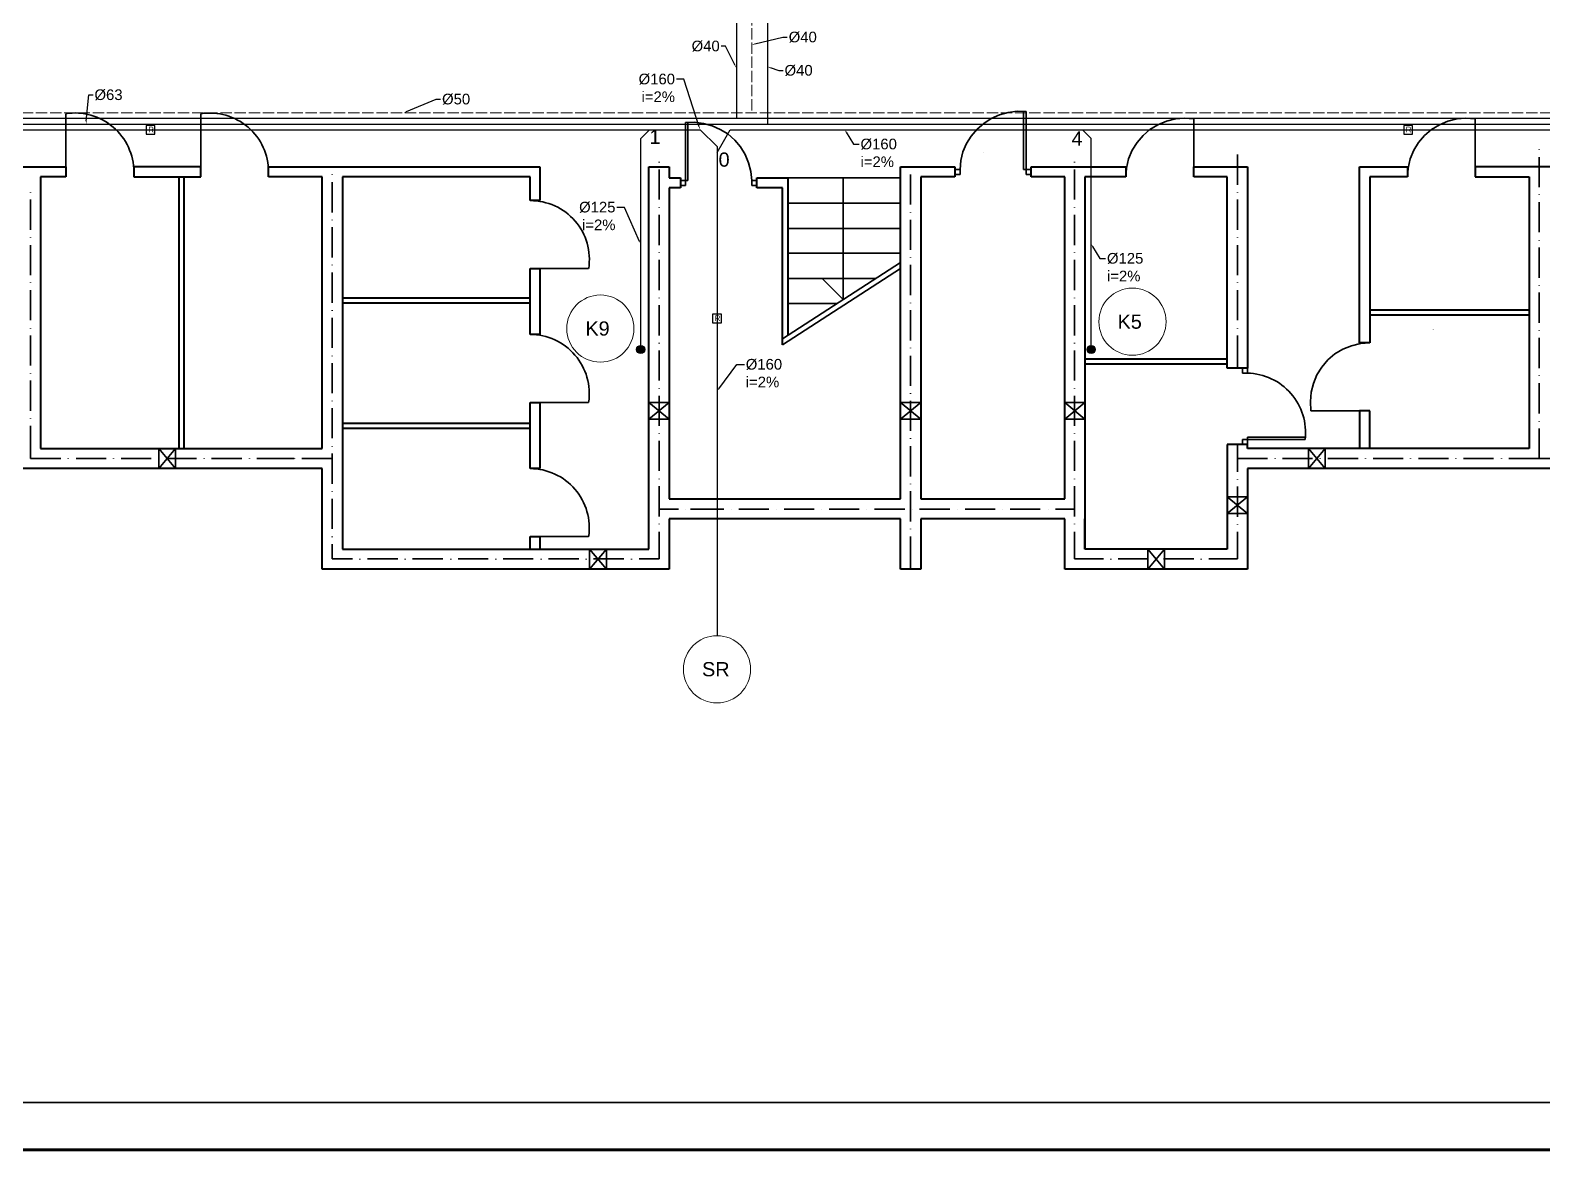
# Model space of a CAD drawing. Header units: millimetres. Extents: x 135 to 13042, y 991 to 8969.
# Drawn here: x 3392 to 4991, y 1879 to 3062 of the extents above; entities that cross this region are included whole.
import ezdxf
from ezdxf import colors
from ezdxf.entities.mleader import LeaderData, LeaderLine
from ezdxf.math import Vec2, Vec3

# ---------------------------------------------------------------- set-up
doc = ezdxf.new("R2010")
doc.units = ezdxf.units.MM
doc.linetypes.add('ACAD_ISO02W100', pattern=[15, 12, -3])
for name, color, linetype, lineweight in [('cyrkulacja', 100, 'ACAD_ISO02W100', 18), ('woda ciepła', 10, 'Continuous', 18), ('woda zimna', 140, 'Continuous', 18)]:
    doc.layers.add(name, color=color, linetype=linetype, lineweight=lineweight)
for name, color, linetype in [('cyrkulacja średnice', 100, 'Continuous'), ('PDF _Geometria', 7, 'Continuous'), ('PDF _Wypełnienia brył', 7, 'Continuous'), ('woda ciepła średnice', 10, 'Continuous'), ('woda zimna średnice', 140, 'Continuous')]:
    doc.layers.add(name, color=color, linetype=linetype)
doc.layers.add('kanalizacja', color=7, linetype='Continuous', true_color=0xb06239)
doc.layers.add('kanalizacja średnice', color=7, linetype='Continuous', true_color=0xb06239)
doc.styles.add('numery działek', font='arial.ttf', dxfattribs={"height": 15})
doc.styles.get("Standard").update_dxf_attribs({"font": 'arial.ttf'})

msp = doc.modelspace()

# ---------------------------------------------------------------- hatches: boundary and pattern name
at = {"layer": 'kanalizacja', "lineweight": 25}
h = msp.add_hatch(color=256, dxfattribs=at)
h.dxf.hatch_style = 1
h.paths.add_polyline_path([(4037.6, 2729.3, 0.414214), (4033.2, 2725, 0.414214), (4037.6, 2720.6), (4037.6, 2725)])
h.paths.add_polyline_path([(4037.6, 2729.3), (4037.6, 2725), (4037.6, 2720.6, 0.414214), (4041.9, 2725, 0.414214)])
h = msp.add_hatch(color=256, dxfattribs=at)
h.dxf.hatch_style = 1
h.paths.add_polyline_path([(4513.7, 2729.3, 0.414214), (4509.4, 2725, 0.414214), (4513.7, 2720.6), (4513.7, 2725)])
h.paths.add_polyline_path([(4513.7, 2729.3), (4513.7, 2725), (4513.7, 2720.6, 0.414214), (4518, 2725, 0.414214)])
at = {"layer": 'PDF _Wypełnienia brył', "transparency": 33554559}
msp.add_hatch(color=256, dxfattribs=at).paths.add_polyline_path([(4874.6, 2746.2), (4874.9, 2745.8), (4875.3, 2745.8), (4876.1, 2746.2), (4876.4, 2746.2)])

# ---------------------------------------------------------------- linework, layer by layer
at = {"linetype": 'ByBlock', "lineweight": 70}
msp.add_lwpolyline([(1385.8, 3979.2), (6985.8, 3979.2), (6985.8, 1879.2), (1385.8, 1879.2)], close=True, dxfattribs=at)
at = {"linetype": 'ByBlock', "lineweight": 35}
msp.add_lwpolyline([(1485.8, 3929.2), (1485.8, 1929.2), (6935.8, 1929.2), (6935.8, 3929.2)], close=True, dxfattribs=at)
at = {"layer": 'cyrkulacja'}
for p, q in [((4155.1, 3094.6), (4155.1, 2975.3)), ((5885.3, 2975.3), (2054.8, 2975.3))]:
    msp.add_line(p, q, dxfattribs=at)
at = {"layer": 'kanalizacja', "lineweight": 25}
for p, q in [((2504.3, 2957.3), (4100.4, 2957.3)), ((4037.6, 2948.1), (4046.8, 2957.3)), ((4037.6, 2725), (4037.6, 2948.1)), ((4100.4, 2957.3), (4118.2, 2939.6)), ((4118.2, 2933.2), (4124.9, 2944.9)), ((4124.9, 2944.9), (4132.1, 2957.3)), ((4132.1, 2957.3), (6374.3, 2957.3)), ((4513.7, 2948.1), (4504.5, 2957.3)), ((4513.7, 2725), (4513.7, 2948.1)), ((4118.2, 2939.6), (4118.2, 2422.5))]:
    msp.add_line(p, q, dxfattribs=at)
at = {"layer": 'kanalizacja', "linetype": 'ByBlock', "lineweight": 25}
for points in [[(3514.9, 2952.7), (3524.1, 2952.7), (3524.1, 2961.9), (3514.9, 2961.9)], [(4844, 2952.7), (4853.2, 2952.7), (4853.2, 2961.9), (4844, 2961.9)], [(4113.6, 2753.3), (4122.8, 2753.3), (4122.8, 2762.5), (4113.6, 2762.5)]]:
    msp.add_lwpolyline(points, close=True, dxfattribs=at)
at = {"layer": 'kanalizacja', "lineweight": 25}
for centre in [(4037.6, 2725), (4513.7, 2725)]:
    msp.add_circle(centre, 4.32, dxfattribs=at)
at = {"layer": 'PDF _Geometria', "lineweight": 35}
for p, q in [((3429.8, 2912.7), (3429.8, 2974.1)), ((3572.7, 2912.7), (3572.7, 2974.1)), ((4416.7, 2973), (4426.1, 2975.6)), ((4426.1, 2975.6), (4435.5, 2976.8)), ((4435.5, 2976.8), (4444.9, 2976.4)), ((4442.2, 2976.4), (4442.2, 2915.3)), ((4444.9, 2976.4), (4444.9, 2915.3)), ((4094.3, 2965.1), (4084.9, 2964.8)), ((4084.9, 2964.8), (4084.9, 2903.7)), ((4087.5, 2964.8), (4087.5, 2903.7)), ((4104, 2964), (4094.3, 2965.1)), ((4113, 2961.4), (4104, 2964)), ((4121.6, 2957.6), (4113, 2961.4)), ((4129.5, 2952.8), (4121.6, 2957.6)), ((4386.7, 2950.5), (4393.1, 2958)), ((4393.1, 2958), (4400.2, 2964)), ((4400.2, 2964), (4408.1, 2969.3)), ((4408.1, 2969.3), (4416.7, 2973)), ((4575.7, 2957.6), (4568.6, 2951.3)), ((4584.3, 2962.5), (4575.7, 2957.6)), ((4593.3, 2966.3), (4584.3, 2962.5)), ((4602.7, 2968.9), (4593.3, 2966.3)), ((4612.5, 2969.6), (4602.7, 2968.9)), ((4622.2, 2968.9), (4612.5, 2969.6)), ((4622.2, 2907.4), (4622.2, 2968.9)), ((4873.4, 2957.6), (4865.9, 2951.3)), ((4881.7, 2962.5), (4873.4, 2957.6)), ((4890.7, 2966.3), (4881.7, 2962.5)), ((4900.1, 2968.9), (4890.7, 2966.3)), ((4909.8, 2969.6), (4900.1, 2968.9)), ((4919.6, 2968.9), (4909.8, 2969.6)), ((4919.6, 2907.4), (4919.6, 2968.9)), ((4137, 2946.4), (4129.5, 2952.8)), ((4143, 2939.3), (4137, 2946.4)), ((4378.1, 2934), (4381.9, 2942.7)), ((4381.9, 2942.7), (4386.7, 2950.5)), ((4562.2, 2943.8), (4557, 2935.5)), ((4568.6, 2951.3), (4562.2, 2943.8)), ((4859.6, 2943.8), (4854.7, 2935.5)), ((4865.9, 2951.3), (4859.6, 2943.8)), ((4147.9, 2931), (4143, 2939.3)), ((4151.6, 2922.4), (4147.9, 2931)), ((4375.9, 2924.6), (4378.1, 2934)), ((4553.2, 2926.5), (4551, 2916.8)), ((4557, 2935.5), (4553.2, 2926.5)), ((4668.3, 2899.2), (4668.3, 2931)), ((4850.9, 2926.5), (4848.7, 2916.8)), ((4854.7, 2935.5), (4850.9, 2926.5)), ((4987.1, 2936.3), (4987.1, 2935.9)), ((4987.1, 2896.5), (4987.1, 2928.4)), ((3711.4, 2910), (3711.4, 2909.7)), ((4057.1, 2923.2), (4057.1, 2922.8)), ((4057.1, 2883.4), (4057.1, 2915.3)), ((4153.9, 2913), (4151.6, 2922.4)), ((4155, 2903.7), (4153.9, 2913)), ((4322.6, 2917.9), (4322.6, 2917.5)), ((4322.6, 2878.2), (4322.6, 2910)), ((4375.1, 2915.3), (4369.5, 2915.3)), ((4369.5, 2915.3), (4369.5, 2910)), ((4369.5, 2910), (4375.1, 2910)), ((4375.1, 2915.3), (4375.9, 2924.6)), ((4375.1, 2912.7), (4375.1, 2915.3)), ((4375.1, 2910), (4375.1, 2915.3)), ((4442.2, 2915.3), (4450.1, 2915.3)), ((4444.9, 2915.3), (4444.9, 2910)), ((4444.9, 2910), (4450.1, 2910)), ((4460.6, 2917.9), (4480.1, 2917.9)), ((4480.1, 2917.9), (4460.6, 2917.9)), ((4496.2, 2923.2), (4496.2, 2922.8)), ((4496.2, 2883.4), (4496.2, 2915.3)), ((4551, 2916.8), (4550.2, 2907.4)), ((4848.7, 2916.8), (4847.9, 2907.4)), ((3711.4, 2869.9), (3711.4, 2901.8)), ((3731.7, 2907.4), (3751.5, 2907.4)), ((4087.5, 2903.7), (4079.6, 2903.7)), ((4084.9, 2898.4), (4079.6, 2898.4)), ((4084.9, 2903.7), (4084.9, 2898.4)), ((4160.3, 2903.7), (4155, 2903.7)), ((4155, 2903.7), (4155, 2901)), ((4155, 2898.4), (4155, 2903.7)), ((4160.3, 2898.4), (4155, 2898.4)), ((4312.1, 2906.3), (4192.9, 2906.3)), ((4251.7, 2906.3), (4251.7, 2777.7)), ((4480.8, 2907.4), (4461.4, 2907.4)), ((4461.4, 2907.4), (4480.8, 2907.4)), ((4522.8, 2907.4), (4542.7, 2907.4)), ((4957.1, 2907.4), (4976.6, 2907.4)), ((3392.7, 2891.3), (3392.7, 2890.9)), ((3392.7, 2851.5), (3392.7, 2883.4)), ((4192.9, 2879.7), (4312.1, 2879.7)), ((4312.1, 2879.7), (4192.9, 2879.7)), ((4668.3, 2891.3), (4668.3, 2890.9)), ((4668.3, 2851.5), (4668.3, 2883.4)), ((4987.1, 2888.7), (4987.1, 2888.3)), ((4987.1, 2848.9), (4987.1, 2880.8)), ((3711.4, 2862), (3711.4, 2861.7)), ((4057.1, 2875.5), (4057.1, 2875.2)), ((4057.1, 2835.4), (4057.1, 2867.3)), ((4322.6, 2869.9), (4322.6, 2869.5)), ((4322.6, 2830.2), (4322.6, 2862)), ((4496.2, 2875.5), (4496.2, 2875.2)), ((4496.2, 2835.4), (4496.2, 2867.3)), ((3711.4, 2822.3), (3711.4, 2854.2)), ((4312.1, 2853), (4192.9, 2853)), ((3392.7, 2843.3), (3392.7, 2842.9)), ((3392.7, 2803.5), (3392.7, 2835.4)), ((4668.3, 2843.3), (4668.3, 2842.9)), ((4668.3, 2803.5), (4668.3, 2835.4)), ((4987.1, 2840.7), (4987.1, 2840.3)), ((4987.1, 2800.9), (4987.1, 2832.8)), ((3711.4, 2814.4), (3711.4, 2814)), ((4057.1, 2827.5), (4057.1, 2827.2)), ((4057.1, 2787.8), (4057.1, 2819.7)), ((4312.1, 2817), (4187.6, 2736.4)), ((4312.1, 2826.8), (4192.9, 2826.8)), ((4322.6, 2822.3), (4322.6, 2821.9)), ((4322.6, 2782.5), (4322.6, 2814.4)), ((4496.2, 2827.5), (4496.2, 2827.2)), ((4496.2, 2787.8), (4496.2, 2819.7)), ((3711.4, 2774.3), (3711.4, 2806.2)), ((3920.6, 2810.7), (3982.5, 2810.7)), ((4312.1, 2810.7), (4187.6, 2730)), ((4286.2, 2800.2), (4192.9, 2800.2)), ((4251.7, 2777.7), (4230, 2799.4)), ((3392.7, 2795.7), (3392.7, 2795.3)), ((3392.7, 2755.9), (3392.7, 2787.8)), ((4668.3, 2795.7), (4668.3, 2795.3)), ((4668.3, 2755.9), (4668.3, 2787.8)), ((4987.1, 2793), (4987.1, 2792.7)), ((4987.1, 2753.3), (4987.1, 2785.2)), ((3711.4, 2766.4), (3711.4, 2766)), ((3730.9, 2779.5), (3750.8, 2779.5)), ((3750.8, 2779.5), (3730.9, 2779.5)), ((3751.5, 2774.3), (3731.7, 2774.3)), ((3731.7, 2774.3), (3751.5, 2774.3)), ((4057.1, 2779.5), (4057.1, 2779.2)), ((4057.1, 2739.8), (4057.1, 2771.7)), ((4245, 2773.5), (4192.9, 2773.5)), ((4322.6, 2774.3), (4322.6, 2773.9)), ((4322.6, 2734.5), (4322.6, 2766.4)), ((4496.2, 2779.5), (4496.2, 2779.2)), ((4496.2, 2739.8), (4496.2, 2771.7)), ((4955.9, 2766.4), (4975.8, 2766.4)), ((4975.8, 2766.4), (4955.9, 2766.4)), ((3711.4, 2726.7), (3711.4, 2758.5)), ((4976.6, 2761.2), (4957.1, 2761.2)), ((4957.1, 2761.2), (4976.6, 2761.2)), ((3392.7, 2747.7), (3392.7, 2747.3)), ((3392.7, 2707.9), (3392.7, 2739.8)), ((4668.3, 2747.7), (4668.3, 2747.3)), ((4668.3, 2705.3), (4668.3, 2739.8)), ((4987.1, 2745), (4987.1, 2744.7)), ((4987.1, 2705.3), (4987.1, 2737.2)), ((3711.4, 2718.4), (3711.4, 2718)), ((4057.1, 2731.9), (4057.1, 2731.5)), ((4057.1, 2692.2), (4057.1, 2724)), ((4322.6, 2726.7), (4322.6, 2726.3)), ((4322.6, 2686.5), (4322.6, 2718.4)), ((4496.2, 2731.9), (4496.2, 2731.5)), ((4496.2, 2692.2), (4496.2, 2724)), ((4771.4, 2720.3), (4764, 2713.9)), ((4779.7, 2725.2), (4771.4, 2720.3)), ((4788.7, 2728.9), (4779.7, 2725.2)), ((4798.4, 2731.2), (4788.7, 2728.9)), ((4808.2, 2731.9), (4798.4, 2731.2)), ((3711.4, 2678.7), (3711.4, 2710.5)), ((4522.1, 2715), (4542, 2715)), ((4542, 2715), (4522.1, 2715)), ((4542.7, 2709.8), (4522.8, 2709.8)), ((4522.8, 2709.8), (4542.7, 2709.8)), ((4673.6, 2705.3), (4673.6, 2700)), ((4678.8, 2705.3), (4678.8, 2700)), ((4757.6, 2706.4), (4752.3, 2698.2)), ((4764, 2713.9), (4757.6, 2706.4)), ((3392.7, 2700), (3392.7, 2699.7)), ((3392.7, 2660.3), (3392.7, 2692.2)), ((4673.6, 2700), (4678.8, 2700)), ((4678.8, 2700), (4676.2, 2700)), ((4748.6, 2689.2), (4746.3, 2679.8)), ((4752.3, 2698.2), (4748.6, 2689.2)), ((4987.1, 2697.4), (4987.1, 2697)), ((4987.1, 2657.3), (4987.1, 2689.5)), ((3711.4, 2670.8), (3711.4, 2670.4)), ((4057.1, 2683.9), (4057.1, 2683.5)), ((4057.1, 2644.2), (4057.1, 2676)), ((4322.6, 2678.7), (4322.6, 2678.3)), ((4322.6, 2638.9), (4322.6, 2670.8)), ((4496.2, 2683.9), (4496.2, 2683.5)), ((4496.2, 2644.2), (4496.2, 2676)), ((4746.3, 2679.8), (4745.6, 2670.1)), ((4745.6, 2670.1), (4746, 2660.3)), ((3403.2, 2646.4), (3403.2, 2666.3)), ((3403.2, 2665.5), (3403.2, 2645.7)), ((3549.4, 2645.7), (3549.4, 2665.5)), ((3549.4, 2665.5), (3549.4, 2645.7)), ((3554.7, 2666.3), (3554.7, 2646.4)), ((3554.7, 2646.4), (3554.7, 2666.3)), ((3700.9, 2646.4), (3700.9, 2666.3)), ((3700.9, 2665.5), (3700.9, 2645.7)), ((3711.4, 2631.1), (3711.4, 2662.9)), ((3722.3, 2665.5), (3722.3, 2645.7)), ((3920.6, 2668.9), (3982.5, 2668.9)), ((4067.6, 2668.9), (4046.3, 2651.3)), ((4046.3, 2668.9), (4046.3, 2651.3)), ((4067.6, 2668.9), (4046.3, 2668.9)), ((4046.3, 2668.9), (4067.6, 2651.3)), ((4067.6, 2651.3), (4067.6, 2668.9)), ((4333.5, 2668.9), (4312.1, 2651.3)), ((4312.1, 2668.9), (4312.1, 2651.3)), ((4333.5, 2668.9), (4312.1, 2668.9)), ((4312.1, 2668.9), (4333.5, 2651.3)), ((4333.5, 2651.3), (4333.5, 2668.9)), ((4507.1, 2668.9), (4485.7, 2651.3)), ((4485.7, 2668.9), (4485.7, 2651.3)), ((4507.1, 2668.9), (4485.7, 2668.9)), ((4485.7, 2668.9), (4507.1, 2651.3)), ((4507.1, 2651.3), (4507.1, 2668.9)), ((4746, 2660.3), (4808.2, 2660.3)), ((4797.3, 2660.3), (4797.3, 2644.9)), ((4808.2, 2660.3), (4808.2, 2645.7)), ((4808.2, 2645.7), (4808.2, 2660.3)), ((4976.6, 2645.7), (4976.6, 2665.5)), ((4976.6, 2664.8), (4976.6, 2644.9)), ((3392.7, 2652), (3392.7, 2651.7)), ((3392.7, 2609.7), (3392.7, 2644.2)), ((3730.9, 2646.8), (3750.8, 2646.8)), ((3750.8, 2646.8), (3730.9, 2646.8)), ((3751.5, 2641.6), (3731.7, 2641.6)), ((3731.7, 2641.6), (3751.5, 2641.6)), ((4046.3, 2651.3), (4067.6, 2651.3)), ((4312.1, 2651.3), (4333.5, 2651.3)), ((4485.7, 2651.3), (4507.1, 2651.3)), ((4987.1, 2649.4), (4987.1, 2649)), ((4987.1, 2609.7), (4987.1, 2641.6)), ((3711.4, 2622.8), (3711.4, 2622.4)), ((3722.3, 2614.2), (3722.3, 2634.1)), ((3920.6, 2613.4), (3920.6, 2633.3)), ((3920.6, 2633.3), (3920.6, 2613.4)), ((3931.1, 2614.2), (3931.1, 2634.1)), ((4057.1, 2636.3), (4057.1, 2635.9)), ((4057.1, 2596.6), (4057.1, 2628.4)), ((4322.6, 2631.1), (4322.6, 2630.7)), ((4322.6, 2590.9), (4322.6, 2622.8)), ((4496.2, 2636.3), (4496.2, 2635.9)), ((4496.2, 2596.6), (4496.2, 2628.4)), ((4668.3, 2595.8), (4668.3, 2624.7)), ((4678.8, 2629.9), (4673.6, 2629.9)), ((4673.6, 2629.9), (4673.6, 2624.7)), ((4740, 2632.5), (4678.8, 2632.5)), ((4678.8, 2632.5), (4678.8, 2624.7)), ((4740, 2629.9), (4678.8, 2629.9)), ((3424.6, 2609.7), (3392.7, 2609.7)), ((3432.4, 2609.7), (3432.4, 2609.3)), ((3472.6, 2609.7), (3440.7, 2609.7)), ((3480.4, 2609.7), (3480.4, 2609.3)), ((3520.2, 2609.7), (3488.3, 2609.7)), ((3528.1, 2620.2), (3545.7, 2599.2)), ((3545.7, 2620.2), (3528.1, 2620.2)), ((3528.1, 2620.2), (3528.1, 2599.2)), ((3528.1, 2599.2), (3545.7, 2620.2)), ((3528.1, 2609.7), (3528.1, 2609.3)), ((3568.2, 2609.7), (3536.3, 2609.7)), ((3545.7, 2599.2), (3545.7, 2620.2)), ((3576.1, 2609.7), (3576.1, 2609.3)), ((3615.8, 2609.7), (3583.9, 2609.7)), ((3624, 2609.7), (3624, 2609.3)), ((3663.8, 2609.7), (3631.9, 2609.7)), ((3651.4, 2609.7), (3671.3, 2609.7)), ((3671.7, 2609.7), (3671.7, 2609.3)), ((3711.4, 2609.7), (3679.5, 2609.7)), ((3711.4, 2583.1), (3711.4, 2614.9)), ((4668.3, 2609.7), (4700.2, 2609.7)), ((4708.1, 2609.7), (4708.1, 2609.3)), ((4716, 2609.7), (4747.8, 2609.7)), ((4743.3, 2620.2), (4761, 2599.2)), ((4761, 2620.2), (4743.3, 2620.2)), ((4743.3, 2620.2), (4743.3, 2599.2)), ((4743.3, 2599.2), (4761, 2620.2)), ((4755.7, 2609.7), (4755.7, 2609.3)), ((4761, 2599.2), (4761, 2620.2)), ((4764, 2609.7), (4795.8, 2609.7)), ((4803.7, 2609.7), (4803.7, 2609.3)), ((4811.6, 2609.7), (4843.4, 2609.7)), ((4851.3, 2620.2), (4831.4, 2620.2)), ((4851.3, 2609.7), (4851.3, 2609.3)), ((4859.6, 2609.7), (4891.4, 2609.7)), ((4899.3, 2609.7), (4899.3, 2609.3)), ((4907.2, 2609.7), (4939.1, 2609.7)), ((4947.3, 2609.7), (4947.3, 2609.3)), ((4987.1, 2609.7), (4955.2, 2609.7)), ((4975.8, 2620.2), (4955.9, 2620.2)), ((5018.9, 2609.7), (4987.1, 2609.7)), ((3528.1, 2599.2), (3545.7, 2599.2)), ((4046.3, 2575.2), (4046.3, 2595.1)), ((4046.3, 2594.3), (4046.3, 2574.4)), ((4067.6, 2575.2), (4067.6, 2595.1)), ((4067.6, 2594.3), (4067.6, 2574.4)), ((4312.1, 2575.2), (4312.1, 2595.1)), ((4312.1, 2594.3), (4312.1, 2574.4)), ((4333.5, 2575.2), (4333.5, 2595.1)), ((4333.5, 2594.3), (4333.5, 2574.4)), ((4485.7, 2575.2), (4485.7, 2595.1)), ((4485.7, 2594.3), (4485.7, 2574.4)), ((4507.1, 2594.3), (4507.1, 2574.4)), ((4743.3, 2599.2), (4761, 2599.2)), ((3711.4, 2575.2), (3711.4, 2574.8)), ((4057.1, 2588.3), (4057.1, 2587.9)), ((4057.1, 2548.6), (4057.1, 2580.4)), ((4322.6, 2583.1), (4322.6, 2582.7)), ((4322.6, 2543.3), (4322.6, 2575.2)), ((4496.2, 2588.3), (4496.2, 2587.9)), ((4496.2, 2548.6), (4496.2, 2580.4)), ((4668.3, 2587.9), (4668.3, 2587.6)), ((4668.3, 2548.2), (4668.3, 2580.1)), ((3711.4, 2535.4), (3711.4, 2567.3)), ((4480.1, 2567.3), (4460.6, 2567.3)), ((4678.8, 2569.2), (4657.5, 2551.6)), ((4657.5, 2569.2), (4657.5, 2551.6)), ((4678.8, 2569.2), (4657.5, 2569.2)), ((4657.5, 2569.2), (4678.8, 2551.6)), ((4678.8, 2551.6), (4678.8, 2569.2)), ((4057.1, 2556.4), (4077.4, 2556.4)), ((4085.3, 2556.4), (4085.3, 2556.1)), ((4090.1, 2556.4), (4110, 2556.4)), ((4093.5, 2556.4), (4125.4, 2556.4)), ((4133.3, 2556.4), (4133.3, 2556.1)), ((4141.1, 2556.4), (4173, 2556.4)), ((4180.9, 2556.4), (4180.9, 2556.1)), ((4189.1, 2556.4), (4221, 2556.4)), ((4228.9, 2556.4), (4228.9, 2556.1)), ((4236.7, 2556.4), (4268.6, 2556.4)), ((4276.5, 2556.4), (4276.5, 2556.1)), ((4284.7, 2556.4), (4316.6, 2556.4)), ((4324.5, 2556.4), (4324.5, 2556.1)), ((4332.4, 2556.4), (4364.2, 2556.4)), ((4372.5, 2556.4), (4372.5, 2556.1)), ((4380.4, 2556.4), (4412.2, 2556.4)), ((4420.1, 2556.4), (4420.1, 2556.1)), ((4428, 2556.4), (4459.9, 2556.4)), ((4468.1, 2556.4), (4468.1, 2556.1)), ((4476, 2556.4), (4496.2, 2556.4)), ((4657.5, 2551.6), (4678.8, 2551.6)), ((3711.4, 2527.2), (3711.4, 2526.8)), ((3920.6, 2527.2), (3982.5, 2527.2)), ((4057.1, 2540.7), (4057.1, 2540.3)), ((4057.1, 2503.6), (4057.1, 2532.4)), ((4322.6, 2535.4), (4322.6, 2535.1)), ((4322.6, 2492.7), (4322.6, 2527.2)), ((4496.2, 2540.7), (4496.2, 2540.3)), ((4496.2, 2503.6), (4496.2, 2532.4)), ((4507.1, 2514.1), (4507.1, 2532.4)), ((4668.3, 2540.3), (4668.3, 2539.9)), ((4668.3, 2503.6), (4668.3, 2532.1)), ((4678.8, 2512.6), (4678.8, 2532.4)), ((3711.4, 2503.6), (3711.4, 2519.3)), ((3750.8, 2514.1), (3730.9, 2514.1)), ((3983.6, 2514.1), (4001.3, 2492.7)), ((4001.3, 2514.1), (3983.6, 2514.1)), ((3983.6, 2514.1), (3983.6, 2492.7)), ((3983.6, 2492.7), (4001.3, 2514.1)), ((4001.3, 2492.7), (4001.3, 2514.1)), ((4038, 2514.1), (4018.5, 2514.1)), ((4542, 2514.1), (4522.1, 2514.1)), ((4573.5, 2514.1), (4591.1, 2492.7)), ((4591.1, 2514.1), (4573.5, 2514.1)), ((4573.5, 2514.1), (4573.5, 2492.7)), ((4573.5, 2492.7), (4591.1, 2514.1)), ((4591.1, 2492.7), (4591.1, 2514.1)), ((3732.8, 2503.6), (3711.4, 2503.6)), ((3740.7, 2503.6), (3740.7, 2503.2)), ((3780.8, 2503.6), (3748.9, 2503.6)), ((3788.7, 2503.6), (3788.7, 2503.2)), ((3828.4, 2503.6), (3796.5, 2503.6)), ((3836.7, 2503.6), (3836.7, 2503.2)), ((3876.4, 2503.6), (3844.5, 2503.6)), ((3884.3, 2503.6), (3884.3, 2503.2)), ((3924, 2503.6), (3892.2, 2503.6)), ((3932.3, 2503.6), (3932.3, 2503.2)), ((3972, 2503.6), (3940.1, 2503.6)), ((3979.9, 2503.6), (3979.9, 2503.2)), ((4019.6, 2503.6), (3987.8, 2503.6)), ((4027.9, 2503.6), (4027.9, 2503.2)), ((4035.8, 2503.6), (4057.1, 2503.6)), ((4526.6, 2503.6), (4496.2, 2503.6)), ((4534.5, 2503.6), (4534.5, 2503.2)), ((4542.3, 2503.6), (4574.2, 2503.6)), ((4582.1, 2503.6), (4582.1, 2503.2)), ((4590.3, 2503.6), (4622.2, 2503.6)), ((4630.1, 2503.6), (4630.1, 2503.2)), ((4638, 2503.6), (4668.3, 2503.6)), ((3983.6, 2492.7), (4001.3, 2492.7)), ((4573.5, 2492.7), (4591.1, 2492.7))]:
    msp.add_line(p, q, dxfattribs=at)
at = {"layer": 'PDF _Geometria', "lineweight": 40}
for p, q in [((3302.3, 2917.9), (3429.8, 2917.9)), ((3429.8, 2917.9), (3429.8, 2907.4)), ((3572.7, 2917.9), (3501.8, 2917.9)), ((3501.8, 2917.9), (3501.8, 2907.4)), ((3572.7, 2907.4), (3572.7, 2917.9)), ((3644.3, 2907.4), (3644.3, 2917.9)), ((3644.3, 2917.9), (3931.1, 2917.9)), ((3931.1, 2917.9), (3931.1, 2882.3)), ((4046.3, 2514.1), (4046.3, 2917.9)), ((4046.3, 2917.9), (4067.6, 2917.9)), ((4067.6, 2917.9), (4067.6, 2906.3)), ((4312.1, 2567.3), (4312.1, 2917.9)), ((4312.1, 2917.9), (4369.5, 2917.9)), ((4369.5, 2917.9), (4369.5, 2907.4)), ((4450.1, 2907.4), (4450.1, 2917.9)), ((4450.1, 2917.9), (4550.2, 2917.9)), ((4550.2, 2917.9), (4550.2, 2907.4)), ((4622.2, 2907.4), (4622.2, 2917.9)), ((4622.2, 2917.9), (4678.8, 2917.9)), ((4678.8, 2917.9), (4678.8, 2705.3)), ((4797.3, 2731.9), (4797.3, 2917.9)), ((4797.3, 2917.9), (4847.9, 2917.9)), ((4847.9, 2917.9), (4847.9, 2907.4)), ((5024.2, 2917.9), (4919.6, 2917.9)), ((4919.6, 2917.9), (4919.6, 2907.4)), ((3429.8, 2907.4), (3403.2, 2907.4)), ((3403.2, 2907.4), (3403.2, 2620.2)), ((3501.8, 2907.4), (3572.7, 2907.4)), ((3549.4, 2907.4), (3549.4, 2620.2)), ((3554.7, 2907.4), (3554.7, 2620.2)), ((3700.9, 2907.4), (3644.3, 2907.4)), ((3700.9, 2620.2), (3700.9, 2907.4)), ((3920.6, 2907.4), (3722.3, 2907.4)), ((3722.3, 2907.4), (3722.3, 2514.1)), ((3920.6, 2882.3), (3920.6, 2907.4)), ((4067.6, 2906.3), (4079.6, 2906.3)), ((4079.6, 2895.8), (4067.6, 2895.8)), ((4067.6, 2895.8), (4067.6, 2567.3)), ((4079.6, 2906.3), (4079.6, 2895.8)), ((4160.3, 2895.8), (4160.3, 2906.3)), ((4160.3, 2906.3), (4192.9, 2906.3)), ((4187.6, 2895.8), (4160.3, 2895.8)), ((4187.6, 2730), (4187.6, 2895.8)), ((4192.9, 2906.3), (4192.9, 2739.8)), ((4369.5, 2907.4), (4333.5, 2907.4)), ((4333.5, 2907.4), (4333.5, 2567.3)), ((4485.7, 2907.4), (4450.1, 2907.4)), ((4485.7, 2567.3), (4485.7, 2907.4)), ((4550.2, 2907.4), (4507.1, 2907.4)), ((4507.1, 2907.4), (4507.1, 2514.1)), ((4657.5, 2907.4), (4622.2, 2907.4)), ((4657.5, 2705.3), (4657.5, 2907.4)), ((4847.9, 2907.4), (4808.2, 2907.4)), ((4808.2, 2907.4), (4808.2, 2731.9)), ((4919.6, 2907.4), (4976.6, 2907.4)), ((4976.6, 2907.4), (4976.6, 2620.2)), ((3931.1, 2882.3), (3920.6, 2882.3)), ((3920.6, 2740.9), (3920.6, 2810.7)), ((3920.6, 2810.7), (3931.1, 2810.7)), ((3931.1, 2810.7), (3931.1, 2740.9)), ((3722.3, 2779.5), (3920.6, 2779.5)), ((3722.3, 2774.3), (3920.6, 2774.3)), ((4976.6, 2766.4), (4808.2, 2766.4)), ((4976.6, 2761.2), (4808.2, 2761.2)), ((3931.1, 2740.9), (3920.6, 2740.9)), ((4808.2, 2731.9), (4797.3, 2731.9)), ((4507.1, 2715), (4657.5, 2715)), ((4507.1, 2709.8), (4657.5, 2709.8)), ((4678.8, 2705.3), (4657.5, 2705.3)), ((3920.6, 2599.2), (3920.6, 2668.9)), ((3920.6, 2668.9), (3931.1, 2668.9)), ((3931.1, 2668.9), (3931.1, 2599.2)), ((4808.2, 2660.3), (4797.3, 2660.3)), ((4797.3, 2660.3), (4797.3, 2620.2)), ((4808.2, 2620.2), (4808.2, 2660.3)), ((3920.6, 2646.8), (3722.3, 2646.8)), ((3920.6, 2641.6), (3722.3, 2641.6)), ((4678.8, 2624.7), (4657.5, 2624.7)), ((4657.5, 2624.7), (4657.5, 2514.1)), ((4678.8, 2620.2), (4678.8, 2624.7)), ((3403.2, 2620.2), (3700.9, 2620.2)), ((4976.6, 2620.2), (4678.8, 2620.2)), ((3700.9, 2599.2), (3382.2, 2599.2)), ((3700.9, 2492.7), (3700.9, 2599.2)), ((3931.1, 2599.2), (3920.6, 2599.2)), ((5295.3, 2599.2), (4678.8, 2599.2)), ((4678.8, 2599.2), (4678.8, 2492.7)), ((4067.6, 2567.3), (4312.1, 2567.3)), ((4333.5, 2567.3), (4485.7, 2567.3)), ((4312.1, 2545.9), (4067.6, 2545.9)), ((4067.6, 2545.9), (4067.6, 2492.7)), ((4312.1, 2492.7), (4312.1, 2545.9)), ((4485.7, 2545.9), (4333.5, 2545.9)), ((4333.5, 2545.9), (4333.5, 2492.7)), ((4485.7, 2492.7), (4485.7, 2545.9)), ((4507.1, 2514.1), (4507.1, 2545.9)), ((3920.6, 2514.1), (3920.6, 2527.2)), ((3920.6, 2527.2), (3931.1, 2527.2)), ((3931.1, 2527.2), (3931.1, 2514.1)), ((3722.3, 2514.1), (4046.3, 2514.1)), ((4657.5, 2514.1), (4507.1, 2514.1)), ((4067.6, 2492.7), (3700.9, 2492.7)), ((4333.5, 2492.7), (4312.1, 2492.7)), ((4678.8, 2492.7), (4485.7, 2492.7))]:
    msp.add_line(p, q, dxfattribs=at)
at = {"layer": 'PDF _Geometria', "lineweight": 9}
for centre in [(3994.9, 2747.1), (4557.3, 2754.4), (4118.2, 2387)]:
    msp.add_circle(centre, 35.5, dxfattribs=at)
at = {"layer": 'PDF _Geometria', "lineweight": 35}
for centre, radius, start, end in [((3439.5, 2912.7), 62.3, 359.9993, 98.9985), ((3582.1, 2912.7), 62.2, 359.9635, 98.7373), ((3921.2, 2820.2), 62.1, 351.1513, 90.4986), ((3920.6, 2678.3), 62.6, 351.4166, 89.9397), ((4677.5, 2637.2), 62.8, 353.3319, 88.8216), ((3920.6, 2536.5), 62.6, 351.42, 89.9325)]:
    msp.add_arc(centre, radius, start, end, dxfattribs=at)
at = {"layer": 'PDF _Wypełnienia brył', "lineweight": 35, "transparency": 33554559}
msp.add_solid([(4399.5, 2933.3), (4399.9, 2933.3), (4399.5, 2934.4), (4399.5, 2933.6)], dxfattribs=at)
at = {"layer": 'woda ciepła', "lineweight": 25}
for p, q in [((4138.8, 3097.1), (4138.8, 2969.3)), ((6280.7, 2969.3), (2060.8, 2969.3))]:
    msp.add_line(p, q, dxfattribs=at)
at = {"layer": 'woda zimna', "lineweight": 25}
for p, q in [((4171.4, 3097.1), (4171.4, 2963.3)), ((2066.8, 2963.3), (6284.7, 2963.3))]:
    msp.add_line(p, q, dxfattribs=at)

# ---------------------------------------------------------------- texts
at = {"layer": 'kanalizacja', "linetype": 'ByBlock', "lineweight": 25, "char_height": 5.89, "attachment_point": 1, "style": 'numery działek'}
for insert in [(3517.1, 2960.5), (4846.2, 2960.5), (4115.8, 2761.1)]:
    msp.add_mtext_dynamic_manual_height_columns('R', width=4.602, gutter_width=75, heights=[0], dxfattribs=dict(at, insert=insert))
at = {"layer": 'kanalizacja', "lineweight": 25, "char_height": 15, "attachment_point": 1, "style": 'numery działek'}
for s, width, insert in [('1', 34.575, (4046.8, 2957.3)), ('4', 34.575, (4493, 2955.5)), ('0', 34.575, (4119.9, 2933.2)), ('K9', 48.708, (3979.1, 2754.7)), ('K5', 48.708, (4541.6, 2761.9)), ('SR', 48.708, (4102.4, 2394.6))]:
    msp.add_mtext_dynamic_manual_height_columns(s, width=width, gutter_width=75, heights=[0], dxfattribs=dict(at, insert=insert))

# ---------------------------------------------------------------- leaders
at = {"layer": 'cyrkulacja średnice', "linetype": 'ByBlock', "lineweight": 35}
ml = msp.add_multileader_mtext('Standard', dxfattribs=at)
ml.set_content('%%C40', color=256)
ml.set_leader_properties()
ml.build(insert=Vec2(0, 0))
ml.multileader.update_dxf_attribs({"arrow_head_size": 3})
ctx = ml.context
ctx.base_point, ctx.char_height, ctx.arrow_head_size, ctx.landing_gap_size, ctx.plane_origin = Vec3(4192.5, 3055), 11.25, 3, 1.5, Vec3(4155.1, 3047.2)
notes = []
notes.append((ctx, [(0, (1, 1, 0), (4187.9, 3055), (1, 0), 4.59, [(0, [(4155.1, 3047.2)], 0, [])])]))
ctx.mtext.insert, ctx.mtext.width, ctx.mtext.flow_direction = Vec3(4194, 3060.9), 28.317, 5
ml = msp.add_multileader_mtext('Standard', dxfattribs=at)
ml.set_content('%%C50', color=256)
ml.set_leader_properties()
ml.build(insert=Vec2(0, 0))
ml.multileader.update_dxf_attribs({"arrow_head_size": 3})
ctx = ml.context
ctx.base_point, ctx.char_height, ctx.arrow_head_size, ctx.landing_gap_size, ctx.plane_origin = Vec3(3826.1, 2989.4), 11.25, 3, 1.5, Vec3(3776.6, 2973.4)
notes.append((ctx, [(0, (1, 1, 0), (3821.5, 2989.4), (1, 0), 4.59, [(0, [(3787.3, 2975.3)], 0, [])])]))
ctx.mtext.insert, ctx.mtext.flow_direction = Vec3(3827.6, 2995.3), 5
at = {"layer": 'kanalizacja średnice', "linetype": 'ByBlock', "lineweight": 35}
ml = msp.add_multileader_mtext('Standard', dxfattribs=at)
ml.set_content('%%C160\\Pi=2%', color=256)
ml.set_leader_properties()
ml.build(insert=Vec2(0, 0))
ml.multileader.update_dxf_attribs({"arrow_head_size": 3})
ctx = ml.context
ctx.base_point, ctx.char_height, ctx.arrow_head_size, ctx.landing_gap_size, ctx.plane_origin = Vec3(4035.3, 3010.6), 11.25, 3, 1.5, Vec3(4097.7, 2929.9)
ctx.text_align_type = 2
notes.append((ctx, [(1, (1, 1, 0), (4083.3, 3010.6), (-1, 0), 8, [(0, [(4100.4, 2957.3)], 0, [])])]))
ctx.mtext.insert, ctx.mtext.width, ctx.mtext.alignment, ctx.mtext.flow_direction = Vec3(4073.8, 3016.5), 37.18, 3, 5
ml = msp.add_multileader_mtext('Standard', dxfattribs=at)
ml.set_content('%%C160\\Pi=2%', color=256)
ml.set_leader_properties()
ml.build(insert=Vec2(0, 0))
ml.multileader.update_dxf_attribs({"arrow_head_size": 3})
ctx = ml.context
ctx.base_point, ctx.char_height, ctx.arrow_head_size, ctx.landing_gap_size, ctx.plane_origin = Vec3(4268.4, 2941.9), 11.25, 3, 1.5, Vec3(4250.5, 2929.9)
notes.append((ctx, [(0, (1, 1, 0), (4262.4, 2941.9), (1, 0), 6, [(0, [(4253.2, 2957.3)], 0, [])])]))
ctx.mtext.insert, ctx.mtext.width, ctx.mtext.flow_direction = Vec3(4269.9, 2947.8), 37.18, 5
ml = msp.add_multileader_mtext('Standard', dxfattribs=at)
ml.set_content('%%C125\\Pi=2%', color=256)
ml.set_leader_properties()
ml.build(insert=Vec2(0, 0))
ml.multileader.update_dxf_attribs({"arrow_head_size": 3})
ctx = ml.context
ctx.base_point, ctx.char_height, ctx.arrow_head_size, ctx.landing_gap_size, ctx.plane_origin = Vec3(3972.3, 2875.2), 11.25, 3, 1.5, Vec3(4034.8, 2809.1)
ctx.text_align_type = 2
notes.append((ctx, [(1, (1, 1, 0), (4020.4, 2875.2), (-1, 0), 8, [(0, [(4037.6, 2836.5)], 0, [])])]))
ctx.mtext.insert, ctx.mtext.width, ctx.mtext.alignment, ctx.mtext.flow_direction = Vec3(4010.9, 2881.1), 37.18, 3, 5
ml = msp.add_multileader_mtext('Standard', dxfattribs=at)
ml.set_content('%%C125\\Pi=2%', color=256)
ml.set_leader_properties()
ml.build(insert=Vec2(0, 0))
ml.multileader.update_dxf_attribs({"arrow_head_size": 3})
ctx = ml.context
ctx.base_point, ctx.char_height, ctx.arrow_head_size, ctx.landing_gap_size, ctx.plane_origin = Vec3(4528.9, 2821.1), 11.25, 3, 1.5, Vec3(4511, 2809.1)
notes.append((ctx, [(0, (1, 1, 0), (4522.9, 2821.1), (1, 0), 6, [(0, [(4513.7, 2836.5)], 0, [])])]))
ctx.mtext.insert, ctx.mtext.flow_direction = Vec3(4530.4, 2827), 5
ml = msp.add_multileader_mtext('Standard', dxfattribs=at)
ml.set_content('%%C160\\Pi=2%', color=256)
ml.set_leader_properties()
ml.build(insert=Vec2(0, 0))
ml.multileader.update_dxf_attribs({"arrow_head_size": 3})
ctx = ml.context
ctx.base_point, ctx.char_height, ctx.arrow_head_size, ctx.landing_gap_size, ctx.plane_origin = Vec3(4147.1, 2709.1), 11.25, 3, 1.5, Vec3(4115.5, 2653.6)
notes.append((ctx, [(0, (1, 1, 0), (4139.1, 2709.1), (1, 0), 8, [(0, [(4118.2, 2681)], 0, [])])]))
ctx.mtext.insert, ctx.mtext.width, ctx.mtext.flow_direction = Vec3(4148.6, 2715), 37.18, 5
at = {"layer": 'woda ciepła średnice', "linetype": 'ByBlock', "lineweight": 35}
ml = msp.add_multileader_mtext('Standard', dxfattribs=at)
ml.set_content('%%C40', color=256)
ml.set_leader_properties()
ml.build(insert=Vec2(0, 0))
ml.multileader.update_dxf_attribs({"arrow_head_size": 3})
ctx = ml.context
ctx.base_point, ctx.char_height, ctx.arrow_head_size, ctx.landing_gap_size, ctx.plane_origin = Vec3(4091.2, 3045.6), 11.25, 3, 1.5, Vec3(4138.8, 3022.3)
ctx.text_align_type = 2
notes.append((ctx, [(1, (1, 1, 0), (4127.2, 3045.6), (-1, 0), 4.59, [(0, [(4138.8, 3022.3)], 0, [])])]))
ctx.mtext.insert, ctx.mtext.width, ctx.mtext.alignment, ctx.mtext.flow_direction = Vec3(4121.1, 3051.4), 28.317, 3, 5
at = {"layer": 'woda zimna średnice', "linetype": 'ByBlock', "lineweight": 35}
ml = msp.add_multileader_mtext('Standard', dxfattribs=at)
ml.set_content('%%C40', color=256)
ml.set_leader_properties()
ml.build(insert=Vec2(0, 0))
ml.multileader.update_dxf_attribs({"arrow_head_size": 3})
ctx = ml.context
ctx.base_point, ctx.char_height, ctx.arrow_head_size, ctx.landing_gap_size, ctx.plane_origin = Vec3(4188.1, 3019.8), 11.25, 3, 1.5, Vec3(4171.4, 3024)
notes.append((ctx, [(0, (1, 1, 0), (4183.5, 3019.8), (1, 0), 4.59, [(0, [(4171.4, 3024)], 0, [])])]))
ctx.mtext.insert, ctx.mtext.width, ctx.mtext.flow_direction = Vec3(4189.6, 3025.7), 28.317, 5
ml = msp.add_multileader_mtext('Standard', dxfattribs=at)
ml.set_content('%%C63', color=256)
ml.set_leader_properties()
ml.build(insert=Vec2(0, 0))
ml.multileader.update_dxf_attribs({"arrow_head_size": 3})
ctx = ml.context
ctx.base_point, ctx.char_height, ctx.arrow_head_size, ctx.landing_gap_size, ctx.plane_origin = Vec3(3458.7, 2994), 11.25, 3, 1.5, Vec3(3451.3, 2963.3)
notes.append((ctx, [(0, (1, 1, 0), (3454.1, 2994), (1, 0), 4.59, [(0, [(3451.3, 2963.3)], 0, [])])]))
ctx.mtext.insert, ctx.mtext.width, ctx.mtext.flow_direction = Vec3(3460.2, 2999.9), 28.317, 5
for ctx, leaders in notes:
    for number, flags, end, landing, length, lines in leaders:
        leader = LeaderData()
        leader.index, (leader.has_last_leader_line, leader.has_dogleg_vector, leader.attachment_direction) = number, flags
        leader.last_leader_point, leader.dogleg_vector, leader.dogleg_length = Vec3(end), Vec3(landing), length
        for number, points, colour, breaks in lines:
            line = LeaderLine()
            line.index, line.vertices, line.color, line.breaks = number, Vec3.list(points), colors.encode_raw_color(colour), breaks
            leader.lines.append(line)
        ctx.leaders.append(leader)

doc.saveas('drawing.dxf')
